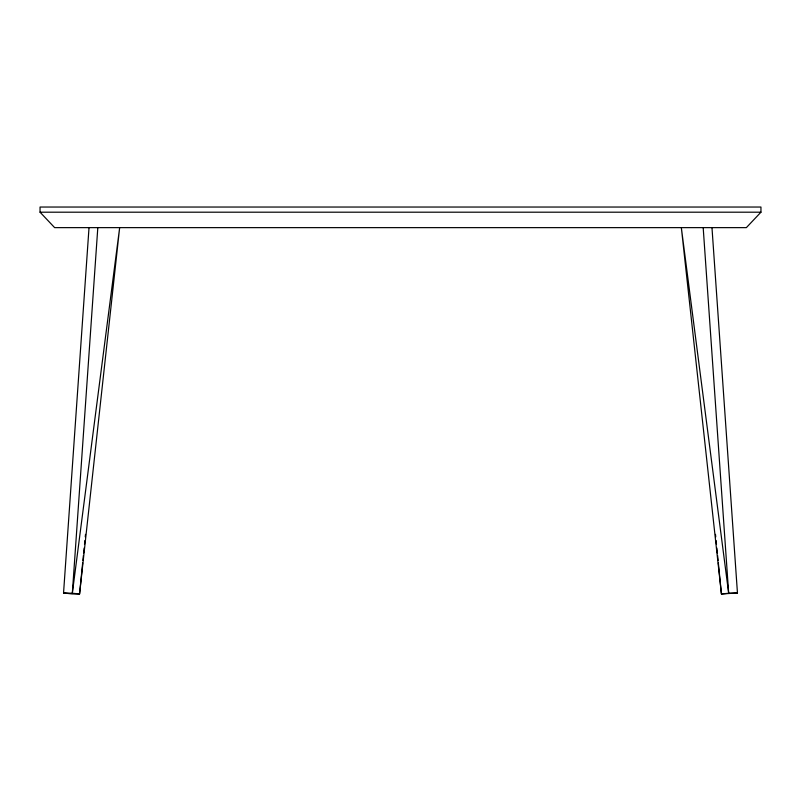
<?xml version="1.0" encoding="UTF-8"?>
<svg xmlns="http://www.w3.org/2000/svg" width="801" height="801" viewBox="0 0 801 801"><rect width="100%" height="100%" fill="white"/><g stroke="black" fill="none" stroke-linecap="round" stroke-linejoin="round"><path stroke-width="1.2" d="M63.549 592.98L72.33 593.241L119.659 227.634L79.569 593.962L72.29 593.962L63.549 592.98L89.021 227.634M97.812 227.634L72.33 593.241L79.569 593.962L82.663 562.913M82.914 560.43L83.404 555.463M83.654 552.98L84.145 548.014M84.516 544.29L84.886 540.565M85.256 536.84L85.507 534.357M760.95 212.195L746.352 227.634L54.648 227.634L40.05 212.195L40.05 207.038L760.95 207.038L760.95 212.195L40.05 212.195M737.451 592.98L721.431 593.962L681.341 227.634L728.67 593.241L737.451 592.98L711.979 227.634M715.493 534.357L715.744 536.84M716.114 540.565L716.484 544.29M716.855 548.014L717.346 552.98M717.596 555.463L718.086 560.43M718.337 562.913L721.431 593.962L728.67 593.241L703.188 227.634"/></g></svg>
